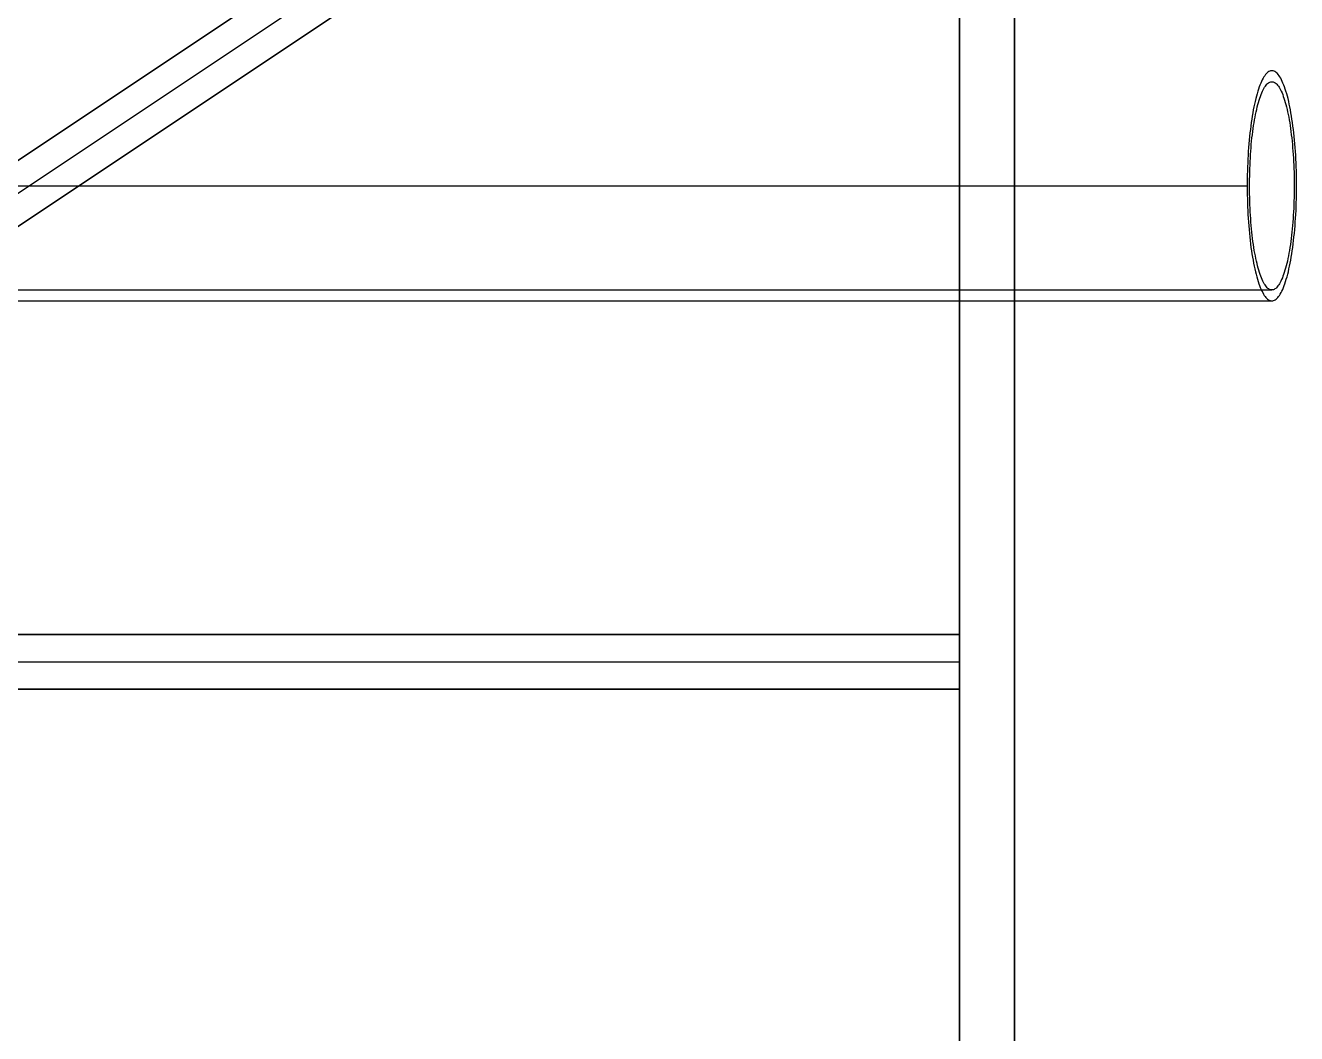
# Model space of a CAD drawing. Header units: millimetres. Extents: x 420 to 781, y -50 to 250.
# Drawn here: x 664.8 to 780.7, y 66.1 to 158 of the extents above; entities that cross this region are included whole.
import ezdxf

# ---------------------------------------------------------------- set-up
doc = ezdxf.new("R2010")
doc.units = ezdxf.units.MM
doc.header["$MEASUREMENT"] = 0
doc.layers.add('Default', color=178, linetype='Continuous', true_color=0x000000)

msp = doc.modelspace()

# ---------------------------------------------------------------- linework, layer by layer
at = {"layer": 'Default'}
for p, q in [((755, -50, -25), (755, 250, -25)), ((750, -5, 30), (750, 205, 30)), ((750, -5, -80), (750, 205, -80)), ((755, 205, 30), (755, -5, 30)), ((755, 205, -80), (755, -5, -80)), ((448.61, 2.08, 92), (748.61, 202.08, 92)), ((448.61, 2.08), (748.61, 202.08)), ((448.61, 2.08, -80), (748.61, 202.08, -80)), ((750, 200, 92), (450, 0, 92)), ((750, 0, 88), (750, 200, 88)), ((750, 0, 92), (750, 200, 92)), ((750, 200, 90), (750, 0, 90)), ((750, 0), (750, 200)), ((750, 0), (750, 200)), ((750, 0, 4), (750, 200, 4)), ((750, 200, 2), (750, 0, 2)), ((751.39, 197.92, 92), (451.39, -2.08, 92)), ((751.39, 197.92), (451.39, -2.08)), ((751.39, 197.92, -80), (451.39, -2.08, -80)), ((737.99, 195, 92), (452.99, 5, 92)), ((737.99, 195, 172), (452.99, 5, 172)), ((737.99, 195, 132), (452.99, 5, 132)), ((742.5, 195, 172), (457.5, 5, 172)), ((462.01, 5, 92), (747.01, 195, 92)), ((462.01, 5, 172), (747.01, 195, 172)), ((462.01, 5, 132), (747.01, 195, 132)), ((777.69, 153.23, 337.54), (777.62, 153.09, 337.87)), ((777.77, 153.35, 337.2), (777.69, 153.23, 337.54)), ((777.84, 153.46, 336.86), (777.77, 153.35, 337.2)), ((777.92, 153.56, 336.52), (777.84, 153.46, 336.86)), ((777.99, 153.65, 336.17), (777.92, 153.56, 336.52)), ((778.07, 153.73, 335.83), (777.99, 153.65, 336.17)), ((778.14, 153.79, 335.48), (778.07, 153.73, 335.83)), ((778.22, 153.84, 335.12), (778.14, 153.79, 335.48)), ((778.3, 153.88, 334.77), (778.22, 153.84, 335.12)), ((778.38, 153.9, 334.41), (778.3, 153.88, 334.77)), ((778.46, 153.91, 334.06), (778.38, 153.9, 334.41)), ((778.53, 153.91, 333.7), (778.46, 153.91, 334.06)), ((778.61, 153.9, 333.35), (778.53, 153.91, 333.7)), ((778.69, 153.88, 332.99), (778.61, 153.9, 333.35)), ((778.77, 153.84, 332.64), (778.69, 153.88, 332.99)), ((778.85, 153.79, 332.28), (778.77, 153.84, 332.64)), ((778.92, 153.73, 331.93), (778.85, 153.79, 332.28)), ((779, 153.65, 331.59), (778.92, 153.73, 331.93)), ((779.08, 153.56, 331.24), (779, 153.65, 331.59)), ((779.15, 153.46, 330.9), (779.08, 153.56, 331.24)), ((779.23, 153.35, 330.56), (779.15, 153.46, 330.9)), ((779.3, 153.23, 330.22), (779.23, 153.35, 330.56)), ((779.37, 153.09, 329.89), (779.3, 153.23, 330.22)), ((777.21, 152.04, 339.73), (777.15, 151.82, 340.02)), ((777.27, 152.24, 339.44), (777.21, 152.04, 339.73)), ((777.34, 152.43, 339.14), (777.27, 152.24, 339.44)), ((777.41, 152.61, 338.83), (777.34, 152.43, 339.14)), ((777.48, 152.78, 338.51), (777.41, 152.61, 338.83)), ((777.55, 152.94, 338.19), (777.48, 152.78, 338.51)), ((777.62, 153.09, 337.87), (777.55, 152.94, 338.19)), ((777.57, 151.89, 338.07), (777.64, 152.04, 337.78)), ((777.64, 152.04, 337.78), (777.7, 152.17, 337.49)), ((777.7, 152.17, 337.49), (777.77, 152.29, 337.19)), ((777.77, 152.29, 337.19), (777.83, 152.4, 336.88)), ((777.83, 152.4, 336.88), (777.9, 152.51, 336.58)), ((777.9, 152.51, 336.58), (777.97, 152.6, 336.27)), ((777.97, 152.6, 336.27), (778.04, 152.68, 335.96)), ((778.04, 152.68, 335.96), (778.11, 152.74, 335.64)), ((778.11, 152.74, 335.64), (778.18, 152.8, 335.32)), ((778.18, 152.8, 335.32), (778.25, 152.85, 335)), ((778.25, 152.85, 335), (778.32, 152.88, 334.68)), ((778.32, 152.88, 334.68), (778.39, 152.9, 334.36)), ((778.39, 152.9, 334.36), (778.46, 152.91, 334.04)), ((778.46, 152.91, 334.04), (778.53, 152.91, 333.72)), ((778.53, 152.91, 333.72), (778.6, 152.9, 333.4)), ((778.6, 152.9, 333.4), (778.67, 152.88, 333.08)), ((778.67, 152.88, 333.08), (778.74, 152.85, 332.76)), ((778.74, 152.85, 332.76), (778.81, 152.8, 332.44)), ((778.81, 152.8, 332.44), (778.88, 152.74, 332.12)), ((778.88, 152.74, 332.12), (778.95, 152.68, 331.8)), ((778.95, 152.68, 331.8), (779.02, 152.6, 331.49)), ((779.02, 152.6, 331.49), (779.09, 152.51, 331.18)), ((779.09, 152.51, 331.18), (779.16, 152.4, 330.88)), ((779.16, 152.4, 330.88), (779.22, 152.29, 330.57)), ((779.22, 152.29, 330.57), (779.29, 152.17, 330.27)), ((779.29, 152.17, 330.27), (779.35, 152.04, 329.98)), ((779.35, 152.04, 329.98), (779.42, 151.89, 329.69)), ((779.44, 152.94, 329.57), (779.37, 153.09, 329.89)), ((779.51, 152.78, 329.25), (779.44, 152.94, 329.57)), ((779.58, 152.61, 328.93), (779.51, 152.78, 329.25)), ((779.65, 152.43, 328.62), (779.58, 152.61, 328.93)), ((779.72, 152.24, 328.32), (779.65, 152.43, 328.62)), ((779.78, 152.04, 328.03), (779.72, 152.24, 328.32)), ((779.85, 151.82, 327.74), (779.78, 152.04, 328.03)), ((776.91, 150.87, 341.1), (776.85, 150.61, 341.35)), ((776.96, 151.12, 340.84), (776.91, 150.87, 341.1)), ((777.02, 151.37, 340.58), (776.96, 151.12, 340.84)), ((777.08, 151.6, 340.3), (777.02, 151.37, 340.58)), ((777.15, 151.82, 340.02), (777.08, 151.6, 340.3)), ((777.16, 150.61, 339.94), (777.22, 150.82, 339.69)), ((777.22, 150.82, 339.69), (777.27, 151.02, 339.44)), ((777.27, 151.02, 339.44), (777.33, 151.22, 339.18)), ((777.33, 151.22, 339.18), (777.39, 151.4, 338.91)), ((777.39, 151.4, 338.91), (777.45, 151.57, 338.63)), ((777.45, 151.57, 338.63), (777.51, 151.74, 338.36)), ((777.51, 151.74, 338.36), (777.57, 151.89, 338.07)), ((779.42, 151.89, 329.69), (779.48, 151.74, 329.4)), ((779.48, 151.74, 329.4), (779.54, 151.57, 329.12)), ((779.54, 151.57, 329.12), (779.6, 151.4, 328.85)), ((779.6, 151.4, 328.85), (779.66, 151.22, 328.58)), ((779.66, 151.22, 328.58), (779.72, 151.02, 328.32)), ((779.72, 151.02, 328.32), (779.77, 150.82, 328.07)), ((779.77, 150.82, 328.07), (779.83, 150.61, 327.82)), ((779.91, 151.6, 327.46), (779.85, 151.82, 327.74)), ((779.97, 151.37, 327.18), (779.91, 151.6, 327.46)), ((780.03, 151.12, 326.92), (779.97, 151.37, 327.18)), ((780.08, 150.87, 326.66), (780.03, 151.12, 326.92)), ((780.14, 150.61, 326.41), (780.08, 150.87, 326.66)), ((776.7, 149.78, 342.04), (776.66, 149.48, 342.25)), ((776.75, 150.06, 341.82), (776.7, 149.78, 342.04)), ((776.8, 150.34, 341.59), (776.75, 150.06, 341.82)), ((776.85, 150.61, 341.35), (776.8, 150.34, 341.59)), ((776.92, 149.43, 341.06), (776.96, 149.68, 340.85)), ((776.96, 149.68, 340.85), (777.01, 149.93, 340.64)), ((777.01, 149.93, 340.64), (777.06, 150.16, 340.41)), ((777.06, 150.16, 340.41), (777.11, 150.39, 340.18)), ((777.11, 150.39, 340.18), (777.16, 150.61, 339.94)), ((779.83, 150.61, 327.82), (779.88, 150.39, 327.58)), ((779.88, 150.39, 327.58), (779.93, 150.16, 327.35)), ((779.93, 150.16, 327.35), (779.98, 149.93, 327.12)), ((779.98, 149.93, 327.12), (780.03, 149.68, 326.91)), ((780.03, 149.68, 326.91), (780.07, 149.43, 326.7)), ((780.19, 150.34, 326.17), (780.14, 150.61, 326.41)), ((780.24, 150.06, 325.94), (780.19, 150.34, 326.17)), ((780.29, 149.78, 325.72), (780.24, 150.06, 325.94)), ((780.33, 149.48, 325.51), (780.29, 149.78, 325.72)), ((776.53, 148.56, 342.82), (776.49, 148.24, 342.99)), ((776.57, 148.87, 342.64), (776.53, 148.56, 342.82)), ((776.61, 149.18, 342.45), (776.57, 148.87, 342.64)), ((776.66, 149.48, 342.25), (776.61, 149.18, 342.45)), ((776.75, 148.36, 341.81), (776.79, 148.63, 341.63)), ((776.79, 148.63, 341.63), (776.83, 148.91, 341.45)), ((776.83, 148.91, 341.45), (776.87, 149.17, 341.26)), ((776.87, 149.17, 341.26), (776.92, 149.43, 341.06)), ((780.07, 149.43, 326.7), (780.12, 149.17, 326.5)), ((780.12, 149.17, 326.5), (780.16, 148.91, 326.31)), ((780.16, 148.91, 326.31), (780.2, 148.63, 326.13)), ((780.2, 148.63, 326.13), (780.24, 148.36, 325.95)), ((780.38, 149.18, 325.31), (780.33, 149.48, 325.51)), ((780.42, 148.87, 325.12), (780.38, 149.18, 325.31)), ((780.46, 148.56, 324.94), (780.42, 148.87, 325.12)), ((780.5, 148.24, 324.77), (780.46, 148.56, 324.94)), ((776.43, 147.58, 343.29), (776.4, 147.24, 343.43)), ((776.46, 147.91, 343.15), (776.43, 147.58, 343.29)), ((776.49, 148.24, 342.99), (776.46, 147.91, 343.15)), ((776.62, 147.18, 342.4), (776.65, 147.48, 342.26)), ((776.65, 147.48, 342.26), (776.68, 147.78, 342.12)), ((776.68, 147.78, 342.12), (776.72, 148.07, 341.97)), ((776.72, 148.07, 341.97), (776.75, 148.36, 341.81)), ((780.24, 148.36, 325.95), (780.27, 148.07, 325.79)), ((780.27, 148.07, 325.79), (780.31, 147.78, 325.64)), ((780.31, 147.78, 325.64), (780.34, 147.48, 325.5)), ((780.34, 147.48, 325.5), (780.37, 147.18, 325.36)), ((780.53, 147.91, 324.61), (780.5, 148.24, 324.77)), ((780.56, 147.58, 324.47), (780.53, 147.91, 324.61)), ((780.59, 147.24, 324.33), (780.56, 147.58, 324.47)), ((776.32, 146.21, 343.77), (776.3, 145.85, 343.85)), ((776.34, 146.56, 343.67), (776.32, 146.21, 343.77)), ((776.37, 146.9, 343.55), (776.34, 146.56, 343.67)), ((776.4, 147.24, 343.43), (776.37, 146.9, 343.55)), ((776.53, 145.94, 342.82), (776.55, 146.26, 342.73)), ((776.55, 146.26, 342.73), (776.57, 146.57, 342.63)), ((776.57, 146.57, 342.63), (776.6, 146.88, 342.52)), ((776.6, 146.88, 342.52), (776.62, 147.18, 342.4)), ((780.37, 147.18, 325.36), (780.39, 146.88, 325.24)), ((780.39, 146.88, 325.24), (780.42, 146.57, 325.13)), ((780.42, 146.57, 325.13), (780.44, 146.26, 325.03)), ((780.44, 146.26, 325.03), (780.46, 145.94, 324.94)), ((780.62, 146.9, 324.21), (780.59, 147.24, 324.33)), ((780.65, 146.56, 324.09), (780.62, 146.9, 324.21)), ((780.67, 146.21, 323.99), (780.65, 146.56, 324.09)), ((780.69, 145.85, 323.9), (780.67, 146.21, 323.99)), ((776.27, 145.14, 344), (776.26, 144.78, 344.05)), ((776.29, 145.5, 343.93), (776.27, 145.14, 344)), ((776.3, 145.85, 343.85), (776.29, 145.5, 343.93)), ((776.48, 144.98, 343.03), (776.5, 145.3, 342.97)), ((776.5, 145.3, 342.97), (776.51, 145.62, 342.9)), ((776.51, 145.62, 342.9), (776.53, 145.94, 342.82)), ((780.46, 145.94, 324.94), (780.48, 145.62, 324.85)), ((780.48, 145.62, 324.85), (780.49, 145.3, 324.79)), ((780.49, 145.3, 324.79), (780.51, 144.98, 324.73)), ((780.7, 145.5, 323.83), (780.69, 145.85, 323.9)), ((780.72, 145.14, 323.76), (780.7, 145.5, 323.83)), ((780.73, 144.78, 323.71), (780.72, 145.14, 323.76)), ((776.25, 144.05, 344.12), (776.24, 143.69, 344.13)), ((776.26, 144.78, 344.05), (776.25, 144.42, 344.09)), ((776.25, 144.42, 344.09), (776.25, 144.05, 344.12)), ((776.46, 143.99, 343.14), (776.47, 144.32, 343.12)), ((776.46, 143.66, 343.16), (776.46, 143.99, 343.14)), ((776.47, 144.65, 343.08), (776.48, 144.98, 343.03)), ((776.47, 144.32, 343.12), (776.47, 144.65, 343.08)), ((780.51, 144.98, 324.73), (780.52, 144.65, 324.68)), ((780.52, 144.65, 324.68), (780.53, 144.32, 324.64)), ((780.53, 144.32, 324.64), (780.53, 143.99, 324.62)), ((780.53, 143.99, 324.62), (780.53, 143.66, 324.6)), ((780.74, 144.42, 323.67), (780.73, 144.78, 323.71)), ((780.75, 144.05, 323.64), (780.74, 144.42, 323.67)), ((780.75, 143.69, 323.63), (780.75, 144.05, 323.64)), ((580.9, 143.42, 301.2), (776.24, 143.42, 344.14)), ((776.24, 143.69, 344.13), (776.24, 143.32, 344.13)), ((776.24, 143.32, 344.13), (776.24, 142.96, 344.13)), ((776.24, 142.96, 344.13), (776.25, 142.6, 344.1)), ((776.46, 143.33, 343.16), (776.46, 143.66, 343.16)), ((776.46, 143, 343.15), (776.46, 143.33, 343.16)), ((776.46, 142.67, 343.13), (776.46, 143, 343.15)), ((776.47, 142.35, 343.1), (776.46, 142.67, 343.13)), ((780.53, 142.67, 324.63), (780.52, 142.35, 324.66)), ((780.53, 143.66, 324.6), (780.53, 143.33, 324.6)), ((780.53, 143.33, 324.6), (780.53, 143, 324.61)), ((780.53, 143, 324.61), (780.53, 142.67, 324.63)), ((780.74, 142.6, 323.66), (780.75, 142.96, 323.63)), ((780.75, 143.32, 323.62), (780.75, 143.69, 323.63)), ((780.75, 142.96, 323.63), (780.75, 143.32, 323.62)), ((776.25, 142.6, 344.1), (776.26, 142.23, 344.07)), ((776.26, 142.23, 344.07), (776.27, 141.87, 344.02)), ((776.27, 141.87, 344.02), (776.28, 141.51, 343.97)), ((776.28, 141.51, 343.97), (776.29, 141.16, 343.89)), ((776.48, 142.02, 343.06), (776.47, 142.35, 343.1)), ((776.49, 141.69, 343), (776.48, 142.02, 343.06)), ((776.5, 141.37, 342.94), (776.49, 141.69, 343)), ((780.5, 141.69, 324.75), (780.49, 141.37, 324.82)), ((780.51, 142.02, 324.7), (780.5, 141.69, 324.75)), ((780.52, 142.35, 324.66), (780.51, 142.02, 324.7)), ((780.7, 141.16, 323.86), (780.71, 141.51, 323.79)), ((780.71, 141.51, 323.79), (780.72, 141.87, 323.74)), ((780.72, 141.87, 323.74), (780.73, 142.23, 323.69)), ((780.73, 142.23, 323.69), (780.74, 142.6, 323.66)), ((776.29, 141.16, 343.89), (776.31, 140.8, 343.81)), ((776.31, 140.8, 343.81), (776.33, 140.45, 343.72)), ((776.33, 140.45, 343.72), (776.36, 140.1, 343.61)), ((776.52, 141.05, 342.87), (776.5, 141.37, 342.94)), ((776.54, 140.73, 342.78), (776.52, 141.05, 342.87)), ((776.56, 140.42, 342.68), (776.54, 140.73, 342.78)), ((776.58, 140.11, 342.58), (776.56, 140.42, 342.68)), ((780.43, 140.42, 325.08), (780.41, 140.11, 325.18)), ((780.45, 140.73, 324.98), (780.43, 140.42, 325.08)), ((780.47, 141.05, 324.89), (780.45, 140.73, 324.98)), ((780.49, 141.37, 324.82), (780.47, 141.05, 324.89)), ((780.63, 140.1, 324.15), (780.66, 140.45, 324.04)), ((780.66, 140.45, 324.04), (780.68, 140.8, 323.95)), ((780.68, 140.8, 323.95), (780.7, 141.16, 323.86)), ((776.36, 140.1, 343.61), (776.38, 139.76, 343.49)), ((776.38, 139.76, 343.49), (776.41, 139.42, 343.36)), ((776.41, 139.42, 343.36), (776.44, 139.08, 343.22)), ((776.61, 139.8, 342.46), (776.58, 140.11, 342.58)), ((776.64, 139.5, 342.33), (776.61, 139.8, 342.46)), ((776.67, 139.2, 342.19), (776.64, 139.5, 342.33)), ((776.7, 138.91, 342.05), (776.67, 139.2, 342.19)), ((780.32, 139.2, 325.57), (780.29, 138.91, 325.71)), ((780.35, 139.5, 325.43), (780.32, 139.2, 325.57)), ((780.38, 139.8, 325.3), (780.35, 139.5, 325.43)), ((780.41, 140.11, 325.18), (780.38, 139.8, 325.3)), ((780.55, 139.08, 324.54), (780.58, 139.42, 324.4)), ((780.58, 139.42, 324.4), (780.61, 139.76, 324.27)), ((780.61, 139.76, 324.27), (780.63, 140.1, 324.15)), ((776.44, 139.08, 343.22), (776.48, 138.75, 343.07)), ((776.48, 138.75, 343.07), (776.51, 138.43, 342.91)), ((776.51, 138.43, 342.91), (776.55, 138.11, 342.73)), ((776.55, 138.11, 342.73), (776.59, 137.8, 342.55)), ((776.74, 138.62, 341.89), (776.7, 138.91, 342.05)), ((776.77, 138.34, 341.72), (776.74, 138.62, 341.89)), ((776.81, 138.06, 341.54), (776.77, 138.34, 341.72)), ((776.85, 137.79, 341.36), (776.81, 138.06, 341.54)), ((780.18, 138.06, 326.22), (780.14, 137.79, 326.4)), ((780.22, 138.34, 326.04), (780.18, 138.06, 326.22)), ((780.26, 138.62, 325.87), (780.22, 138.34, 326.04)), ((780.29, 138.91, 325.71), (780.26, 138.62, 325.87)), ((780.4, 137.8, 325.21), (780.44, 138.11, 325.03)), ((780.44, 138.11, 325.03), (780.48, 138.43, 324.85)), ((780.48, 138.43, 324.85), (780.51, 138.75, 324.69)), ((780.51, 138.75, 324.69), (780.55, 139.08, 324.54)), ((776.59, 137.8, 342.55), (776.63, 137.5, 342.35)), ((776.63, 137.5, 342.35), (776.68, 137.2, 342.14)), ((776.68, 137.2, 342.14), (776.73, 136.91, 341.93)), ((776.73, 136.91, 341.93), (776.78, 136.63, 341.7)), ((776.89, 137.53, 341.16), (776.85, 137.79, 341.36)), ((776.94, 137.27, 340.96), (776.89, 137.53, 341.16)), ((776.99, 137.03, 340.75), (776.94, 137.27, 340.96)), ((777.03, 136.79, 340.53), (776.99, 137.03, 340.75)), ((780, 137.03, 327.01), (779.96, 136.79, 327.23)), ((780.05, 137.27, 326.8), (780, 137.03, 327.01)), ((780.1, 137.53, 326.6), (780.05, 137.27, 326.8)), ((780.14, 137.79, 326.4), (780.1, 137.53, 326.6)), ((780.21, 136.63, 326.06), (780.26, 136.91, 325.83)), ((780.26, 136.91, 325.83), (780.31, 137.2, 325.61)), ((780.31, 137.2, 325.61), (780.36, 137.5, 325.41)), ((780.36, 137.5, 325.41), (780.4, 137.8, 325.21)), ((776.78, 136.63, 341.7), (776.83, 136.35, 341.47)), ((776.83, 136.35, 341.47), (776.88, 136.09, 341.23)), ((776.88, 136.09, 341.23), (776.94, 135.83, 340.97)), ((776.94, 135.83, 340.97), (776.99, 135.58, 340.71)), ((777.08, 136.55, 340.3), (777.03, 136.79, 340.53)), ((777.14, 136.33, 340.06), (777.08, 136.55, 340.3)), ((777.19, 136.11, 339.82), (777.14, 136.33, 340.06)), ((777.25, 135.91, 339.57), (777.19, 136.11, 339.82)), ((777.3, 135.71, 339.31), (777.25, 135.91, 339.57)), ((779.74, 135.91, 328.19), (779.69, 135.71, 328.45)), ((779.8, 136.11, 327.94), (779.74, 135.91, 328.19)), ((779.85, 136.33, 327.7), (779.8, 136.11, 327.94)), ((779.91, 136.55, 327.46), (779.85, 136.33, 327.7)), ((779.96, 136.79, 327.23), (779.91, 136.55, 327.46)), ((780, 135.58, 327.05), (780.05, 135.83, 326.79)), ((780.05, 135.83, 326.79), (780.11, 136.09, 326.53)), ((780.11, 136.09, 326.53), (780.16, 136.35, 326.29)), ((780.16, 136.35, 326.29), (780.21, 136.63, 326.06)), ((776.99, 135.58, 340.71), (777.05, 135.35, 340.44)), ((777.05, 135.35, 340.44), (777.11, 135.12, 340.16)), ((777.11, 135.12, 340.16), (777.18, 134.9, 339.88)), ((777.18, 134.9, 339.88), (777.24, 134.69, 339.59)), ((777.24, 134.69, 339.59), (777.31, 134.49, 339.29)), ((777.36, 135.52, 339.04), (777.3, 135.71, 339.31)), ((777.42, 135.34, 338.77), (777.36, 135.52, 339.04)), ((777.48, 135.17, 338.5), (777.42, 135.34, 338.77)), ((777.54, 135.02, 338.21), (777.48, 135.17, 338.5)), ((777.61, 134.87, 337.93), (777.54, 135.02, 338.21)), ((777.67, 134.73, 337.63), (777.61, 134.87, 337.93)), ((777.74, 134.6, 337.34), (777.67, 134.73, 337.63)), ((777.8, 134.48, 337.04), (777.74, 134.6, 337.34)), ((779.26, 134.6, 330.42), (779.19, 134.48, 330.72)), ((779.32, 134.73, 330.13), (779.26, 134.6, 330.42)), ((779.38, 134.87, 329.83), (779.32, 134.73, 330.13)), ((779.45, 135.02, 329.55), (779.38, 134.87, 329.83)), ((779.51, 135.17, 329.26), (779.45, 135.02, 329.55)), ((779.57, 135.34, 328.99), (779.51, 135.17, 329.26)), ((779.63, 135.52, 328.72), (779.57, 135.34, 328.99)), ((779.69, 135.71, 328.45), (779.63, 135.52, 328.72)), ((779.68, 134.49, 328.47), (779.75, 134.69, 328.17)), ((779.75, 134.69, 328.17), (779.81, 134.9, 327.88)), ((779.81, 134.9, 327.88), (779.88, 135.12, 327.6)), ((779.88, 135.12, 327.6), (779.94, 135.35, 327.32)), ((779.94, 135.35, 327.32), (780, 135.58, 327.05)), ((583.16, 133.92, 290.95), (778.5, 133.92, 333.88)), ((777.31, 134.49, 339.29), (777.37, 134.31, 338.98)), ((777.37, 134.31, 338.98), (777.44, 134.13, 338.67)), ((777.44, 134.13, 338.67), (777.51, 133.97, 338.35)), ((777.51, 133.97, 338.35), (777.58, 133.81, 338.03)), ((777.58, 133.81, 338.03), (777.66, 133.67, 337.7)), ((777.66, 133.67, 337.7), (777.73, 133.54, 337.37)), ((777.73, 133.54, 337.37), (777.8, 133.42, 337.03)), ((777.87, 134.38, 336.73), (777.8, 134.48, 337.04)), ((777.8, 133.42, 337.03), (777.88, 133.32, 336.69)), ((777.94, 134.28, 336.42), (777.87, 134.38, 336.73)), ((778, 134.2, 336.11), (777.94, 134.28, 336.42)), ((778.07, 134.12, 335.8), (778, 134.2, 336.11)), ((778.14, 134.06, 335.48), (778.07, 134.12, 335.8)), ((778.21, 134.01, 335.16), (778.14, 134.06, 335.48)), ((778.28, 133.97, 334.84), (778.21, 134.01, 335.16)), ((778.35, 133.94, 334.52), (778.28, 133.97, 334.84)), ((778.42, 133.92, 334.2), (778.35, 133.94, 334.52)), ((778.5, 133.92, 333.88), (778.42, 133.92, 334.2)), ((778.57, 133.92, 333.56), (778.5, 133.92, 333.88)), ((778.64, 133.94, 333.24), (778.57, 133.92, 333.56)), ((778.71, 133.97, 332.92), (778.64, 133.94, 333.24)), ((778.78, 134.01, 332.6), (778.71, 133.97, 332.92)), ((778.85, 134.06, 332.28), (778.78, 134.01, 332.6)), ((778.92, 134.12, 331.96), (778.85, 134.06, 332.28)), ((778.99, 134.2, 331.65), (778.92, 134.12, 331.96)), ((779.05, 134.28, 331.34), (778.99, 134.2, 331.65)), ((779.12, 134.38, 331.03), (779.05, 134.28, 331.34)), ((779.11, 133.32, 331.07), (779.19, 133.42, 330.73)), ((779.19, 134.48, 330.72), (779.12, 134.38, 331.03)), ((779.19, 133.42, 330.73), (779.26, 133.54, 330.39)), ((779.26, 133.54, 330.39), (779.34, 133.67, 330.06)), ((779.34, 133.67, 330.06), (779.41, 133.81, 329.73)), ((779.41, 133.81, 329.73), (779.48, 133.97, 329.41)), ((779.48, 133.97, 329.41), (779.55, 134.13, 329.09)), ((779.55, 134.13, 329.09), (779.62, 134.31, 328.78)), ((779.62, 134.31, 328.78), (779.68, 134.49, 328.47)), ((583.16, 132.92, 290.95), (778.5, 132.92, 333.88)), ((777.88, 133.32, 336.69), (777.95, 133.22, 336.35)), ((777.95, 133.22, 336.35), (778.03, 133.14, 336)), ((778.03, 133.14, 336), (778.11, 133.07, 335.65)), ((778.11, 133.07, 335.65), (778.18, 133.02, 335.3)), ((778.18, 133.02, 335.3), (778.26, 132.97, 334.95)), ((778.26, 132.97, 334.95), (778.34, 132.94, 334.59)), ((778.34, 132.94, 334.59), (778.42, 132.92, 334.24)), ((778.42, 132.92, 334.24), (778.5, 132.92, 333.88)), ((778.5, 132.92, 333.88), (778.57, 132.92, 333.52)), ((778.57, 132.92, 333.52), (778.65, 132.94, 333.17)), ((778.65, 132.94, 333.17), (778.73, 132.97, 332.81)), ((778.73, 132.97, 332.81), (778.81, 133.02, 332.46)), ((778.81, 133.02, 332.46), (778.88, 133.07, 332.11)), ((778.88, 133.07, 332.11), (778.96, 133.14, 331.76)), ((778.96, 133.14, 331.76), (779.04, 133.22, 331.41)), ((779.04, 133.22, 331.41), (779.11, 133.32, 331.07)), ((750, 102.5, -80), (450, 102.5, -80)), ((750, 102.5), (450, 102.5)), ((750, 102.5, 92), (450, 102.5, 92)), ((750, 102.5, 172), (450, 102.5, 172)), ((450, 102.5, 92), (750, 102.5, 92)), ((750, 97.5, -80), (750, 102.5, -80)), ((750, 102.5, -80), (750, 102.5)), ((750, 97.5), (750, 102.5)), ((750, 97.5, 92), (750, 102.5, 92)), ((750, 102.5, 92), (750, 102.5, 172)), ((750, 97.5, 172), (750, 102.5, 172)), ((750, 102.5, 92), (750, 97.5, 92)), ((450, 100, 88), (750, 100, 88)), ((450, 100, 92), (750, 100, 92)), ((450, 100), (750, 100)), ((450, 100), (750, 100)), ((450, 100, 4), (750, 100, 4)), ((750, 100, 88), (750, 100, 92)), ((750, 100), (750, 100, 4)), ((450, 97.5, -80), (750, 97.5, -80)), ((450, 97.5), (750, 97.5)), ((450, 97.5, 92), (750, 97.5, 92)), ((450, 97.5, 172), (750, 97.5, 172)), ((750, 97.5, 92), (450, 97.5, 92)), ((750, 97.5, -80), (750, 97.5)), ((750, 97.5, 92), (750, 97.5, 172))]:
    msp.add_line(p, q, dxfattribs=at)

doc.saveas('drawing.dxf')
